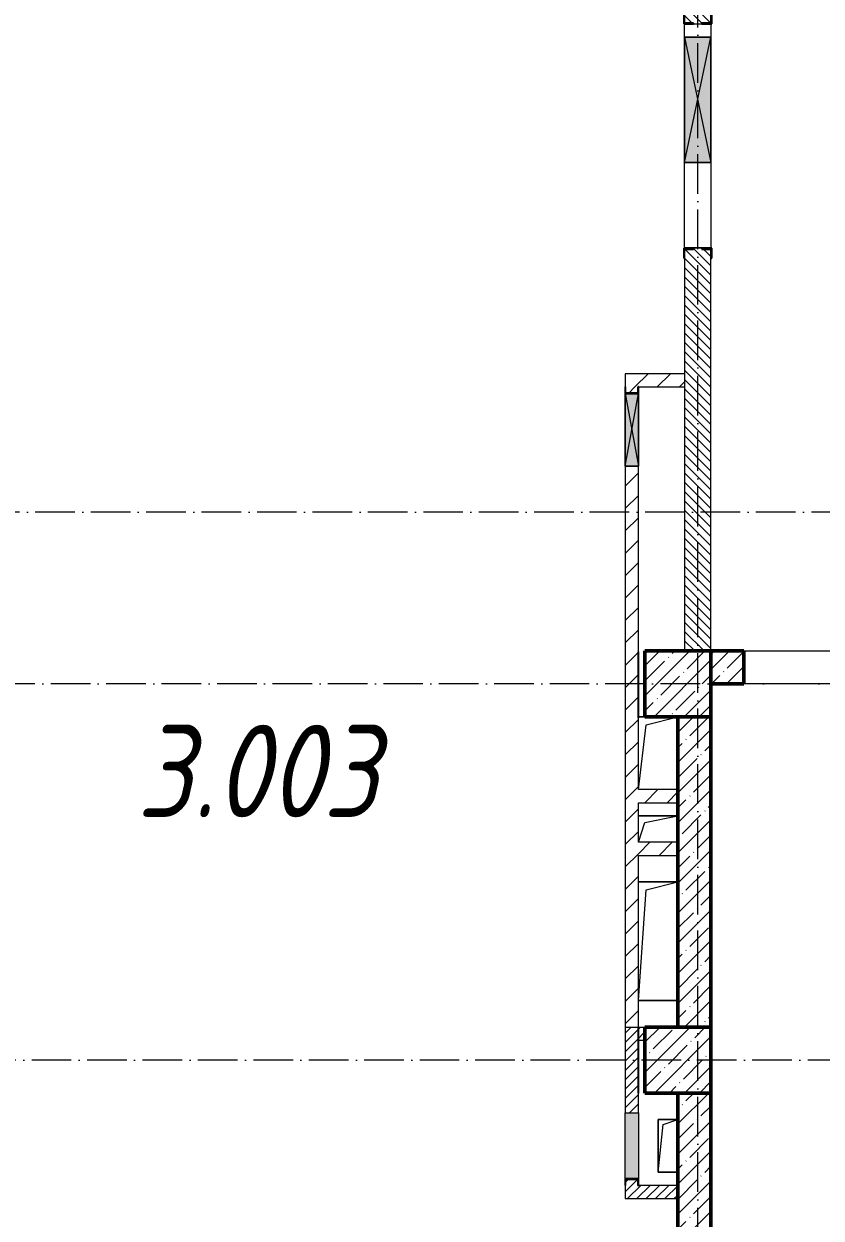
# Model space of a CAD drawing. Header units: millimetres. Extents: x -12989 to 629078, y -109036 to 555275.
# Drawn here: x 523853 to 529895, y -32782 to -23735 of the extents above; entities that cross this region are included whole.
import ezdxf

# ---------------------------------------------------------------- set-up
doc = ezdxf.new("R2010")
doc.units = ezdxf.units.MM
doc.linetypes.add('50_200_ШТРИХ_1Т_ш5_п1_п1_', pattern=[700, 500, -100, 0, -100])
for name, color, linetype, lineweight in [('A-DETL-GENF-OTLN', 7, 'Continuous', 9), ('A-FLOR-____-OTLN', 7, 'Continuous', 9), ('A-GENM-____-MCUT', 7, 'Continuous', 25), ('A-GENM-____-OTLN', 7, 'Continuous', 9), ('A-GENM-____-OTLN-1', 7, 'Continuous', 25), ('A-GLAZ-____-OTLN', 7, 'Continuous', 9), ('A-WALL-____-MCUT', 7, 'Continuous', 13), ('A-WALL-____-MCUT-2', 7, 'Continuous', 50), ('A-WALL-____-OTLN', 7, 'Continuous', 9), ('A-WALL-____-PATT-1', 7, 'Continuous', 9), ('A-WALL-FNSH-MCUT-1', 7, 'Continuous', 9), ('I-WALL-____-OTLN', 7, 'Continuous', 9), ('S-COLS-____-MCUT', 7, 'Continuous', 50), ('S-COLS-____-OTLN', 7, 'Continuous', 9), ('S-GRID-____-OTLN-1', 7, '50_200_ШТРИХ_1Т_ш5_п1_п1_', 9), ('Марки помещений', 7, 'Continuous', 9)]:
    doc.layers.add(name, color=color, linetype=linetype, lineweight=lineweight)
doc.styles.add('ISOCPEUR_I_2', font='isocpeui.ttf', dxfattribs={"width": 0.85, "height": 2.3})
pattern_1 = [(45, (523510.01, -90515.614), (-35.35534, 35.35534), [])]
pattern_2 = [(45, (523510, -90515.61), (-114.04925, 114.04925), []), (45, (523624.06, -90515.61), (-114.04925, 114.04925), [201.612, -40.322, 3.353, -36.97])]
pattern_3 = [(45, (523510.01, -90515.61), (-84.85281, 84.85281), [])]

# ---------------------------------------------------------------- blocks, each defined once
blk = doc.blocks.new('BSC_Колонна _Прямоугольная - 500х500-V29-АР1_План отверстий 3 этажа в осях 1-64_Ю-ЯЯ')
at = {"layer": 'S-COLS-____-OTLN'}
h = blk.add_hatch(dxfattribs=at)
h.set_pattern_fill('FP_36', color=256, style=0, pattern_type=2)
h.set_pattern_definition([(45, (-5300, -61781.04), (-114.04925, 114.04925), []), (45, (-5185.95, -61781.04), (-114.04925, 114.04925), [201.613, -40.323, 3.353, -36.97])])
h.paths.add_polyline_path([(-250, -250), (250, -250), (250, 250), (-250, 250)], flags=0)
at = {"layer": 'S-COLS-____-MCUT'}
for p, q in [((250, 250), (-250, 250)), ((-250, 250), (-250, -250)), ((250, -250), (250, 250)), ((-250, -250), (250, -250))]:
    blk.add_line(p, q, dxfattribs=at)
blk = doc.blocks.new('BSC_Колонна _Прямоугольная - 500х500-V59-АР1_План отверстий 3 этажа в осях 1-64_Ю-ЯЯ')
at = {"layer": 'S-COLS-____-OTLN'}
h = blk.add_hatch(dxfattribs=at)
h.set_pattern_fill('FP_67', color=256, style=0, pattern_type=2)
h.set_pattern_definition([(45, (-5300, -58931.04), (-114.04925, 114.04925), []), (45, (-5185.95, -58931.04), (-114.04925, 114.04925), [201.613, -40.323, 3.353, -36.97])])
h.paths.add_polyline_path([(-250, -250), (250, -250), (250, 250), (-250, 250)], flags=0)
at = {"layer": 'S-COLS-____-MCUT'}
for p, q in [((250, 250), (-250, 250)), ((-250, 250), (-250, -250)), ((250, -250), (250, 250)), ((-250, -250), (250, -250))]:
    blk.add_line(p, q, dxfattribs=at)
blk = doc.blocks.new('Фахверк_СКБ_Уголок - 200_3960-28268576-АР1_План отверстий 3 этажа в осях 1-64_Ю-ЯЯ')
at = {"layer": 'A-GENM-____-MCUT'}
for p, q in [((200, 156), (125, 156)), ((125, 156), (125, 81)), ((131, 81), (131, 150)), ((131, 150), (200, 150)), ((200, 150), (200, 156)), ((125, 81), (131, 81)), ((131, 19), (125, 19)), ((125, 19), (125, -56)), ((131, -50), (131, 19)), ((125, -56), (200, -56)), ((200, -50), (131, -50)), ((200, -56), (200, -50))]:
    blk.add_line(p, q, dxfattribs=at)
blk = doc.blocks.new('154_Стойка_СКБ_Уголок - СМ-2480_200-28346303-АР1_План отверстий 3 этажа в осях 1-64_Ю-ЯЯ')
at = {"layer": 'A-GENM-____-MCUT'}
for p, q in [((125, 156), (125, 81)), ((200, 156), (125, 156)), ((131, 81), (131, 150)), ((131, 150), (200, 150)), ((200, 150), (200, 156)), ((125, 81), (131, 81)), ((131, 19), (125, 19)), ((125, 19), (125, -56)), ((131, -50), (131, 19)), ((125, -56), (200, -56)), ((200, -50), (131, -50)), ((200, -56), (200, -50))]:
    blk.add_line(p, q, dxfattribs=at)
blk = doc.blocks.new('Стойка_Влож_Полоса боковая - Полоса-V164-АР1_План отверстий 3 этажа в осях 1-64_Ю-ЯЯ')
at = {"layer": 'A-GENM-____-OTLN'}
for p, q in [((-5, 60), (0, 60)), ((-5, -60), (-5, 60)), ((0, 31), (0, -31)), ((0, -60), (-5, -60))]:
    blk.add_line(p, q, dxfattribs=at)
blk = doc.blocks.new('AR_Отверстие Ниша - Лючок-32403493-АР1_План отверстий 3 этажа в осях 1-64_Ю-ЯЯ')
at = {"layer": 'A-GLAZ-____-OTLN'}
blk.add_hatch(color=256, dxfattribs=at).paths.add_polyline_path([(-250, 50), (-250, -50), (250, -50), (250, 50)], flags=0)
for p, q in [((-250, 50), (250, 50)), ((250, 50), (250, -50)), ((250, -50), (-250, -50))]:
    blk.add_line(p, q, dxfattribs=at)
blk = doc.blocks.new('154_Фахверк_СКБ_Швеллер - Тип_100_3960_зеркало-29769493-АР1_План отверстий 3 этажа в осях 1-64_Ю-ЯЯ')
at = {"layer": 'A-GENM-____-MCUT'}
for p, q in [((175, 50), (125, 50)), ((125, 50), (125, -50)), ((128, 47), (175, 47)), ((128, -47), (128, 47)), ((175, 47), (175, 50)), ((125, -50), (175, -50)), ((175, -47), (128, -47)), ((175, -50), (175, -47))]:
    blk.add_line(p, q, dxfattribs=at)
blk = doc.blocks.new('AR_Отверстие прямоугольное _в плите_ - AR_Отверстие прямоугольное _в плите_-30459278-АР1_План отверстий 3 этажа в осях 1-64_Ю-ЯЯ')
at = {"layer": 'A-GENM-____-OTLN'}
for p, q in [((75, 200), (-75, 200)), ((-75, 200), (-75, -200)), ((-37.5, 162.5), (75, 200)), ((-75, -200), (-37.5, 162.5)), ((-75, -200), (75, -200))]:
    blk.add_line(p, q, dxfattribs=at)
blk = doc.blocks.new('AR_Отверстие прямоугольное _в плите_ - AR_Отверстие прямоугольное _в плите_-V195-АР1_План отверстий 3 этажа в осях 1-64_Ю-ЯЯ')
at = {"layer": 'A-GENM-____-OTLN'}
for p, q in [((150, 100), (-150, 100)), ((-100, 50), (150, 100)), ((-150, -100), (-100, 50))]:
    blk.add_line(p, q, dxfattribs=at)
blk = doc.blocks.new('AR_Отверстие прямоугольное _в плите_ - AR_Отверстие прямоугольное _в плите_-30552638-АР1_План отверстий 3 этажа в осях 1-64_Ю-ЯЯ')
at = {"layer": 'A-GENM-____-OTLN'}
for p, q in [((-100, 275), (-150, 275)), ((-90, 215), (150, 275)), ((-150, -275), (-90, 215))]:
    blk.add_line(p, q, dxfattribs=at)
blk = doc.blocks.new('AR_Отверстие прямоугольное _в плите_ - AR_Отверстие прямоугольное _в плите_-V197-АР1_План отверстий 3 этажа в осях 1-64_Ю-ЯЯ')
at = {"layer": 'A-GENM-____-OTLN'}
for p, q in [((150, 450), (-150, 450)), ((-150, -450), (-90, 390)), ((-90, 390), (150, 450)), ((-150, -450), (150, -450))]:
    blk.add_line(p, q, dxfattribs=at)
blk = doc.blocks.new('AR_Отверстие прямоугольное _в стене_ - AR_Отверстие прямоугольное _в стене__ОВ-36912551-АР1_План отверстий 3 этажа в осях 1-64_Ю-ЯЯ')
at = {"layer": 'A-GLAZ-____-OTLN'}
blk.add_hatch(color=256, dxfattribs=at).paths.add_polyline_path([(275, -50), (275, 50), (-275, 50), (-275, -50)], flags=0)
at = {"layer": 'A-DETL-GENF-OTLN'}
for p, q in [((-275, -50), (-275, 50)), ((-275, 50), (275, 50)), ((275, 50), (-275, -50)), ((-275, 50), (275, -50)), ((275, 50), (-275, 50)), ((-275, 50), (-275, -50)), ((275, -50), (-275, -50)), ((-275, -50), (275, -50))]:
    blk.add_line(p, q, dxfattribs=at)
blk = doc.blocks.new('AR_Отверстие прямоугольное _в стене_ - AR_Отверстие прямоугольное _в стене__ОВ-36911224-АР1_План отверстий 3 этажа в осях 1-64_Ю-ЯЯ')
at = {"layer": 'A-GLAZ-____-OTLN'}
blk.add_hatch(color=256, dxfattribs=at).paths.add_polyline_path([(-475, -100), (475, -100), (475, 100), (-475, 100)], flags=0)
at = {"layer": 'A-DETL-GENF-OTLN'}
for p, q in [((-475, -100), (-475, 100)), ((-475, 100), (475, 100)), ((475, 100), (-475, -100)), ((-475, 100), (475, -100)), ((475, 100), (-475, 100)), ((-475, 100), (-475, -100)), ((475, 100), (475, -100)), ((475, -100), (475, 100)), ((475, -100), (-475, -100)), ((-475, -100), (475, -100))]:
    blk.add_line(p, q, dxfattribs=at)
blk = doc.blocks.new('154_Фахверк_СКБ_Швеллер - Тип_100_3960_зеркало-28515619-АР1_План отверстий 3 этажа в осях 1-64_Ю-ЯЯ')
at = {"layer": 'A-GENM-____-MCUT'}
for p, q in [((175, 50), (125, 50)), ((125, 50), (125, -50)), ((128, 47), (175, 47)), ((128, -47), (128, 47)), ((175, 47), (175, 50)), ((125, -50), (175, -50)), ((175, -47), (128, -47)), ((175, -50), (175, -47))]:
    blk.add_line(p, q, dxfattribs=at)
blk = doc.blocks.new('3эт')
at = {"layer": 'S-GRID-____-OTLN-1', "color": 251, "ltscale": 0.6, "true_color": 0x636466}
for p, q in [((289220.7, -33971.9), (289220.7, 4029.4)), ((387845.1, -23782.4), (279101.9, -23782.4)), ((294700.1, -25082.4), (279101.9, -25082.4)), ((359250.7, -27932.4), (279101.9, -27932.4))]:
    blk.add_line(p, q, dxfattribs=at)

msp = doc.modelspace()

# ---------------------------------------------------------------- hatches: boundary and pattern name
at = {"layer": 'A-WALL-____-PATT-1'}
h = msp.add_hatch(dxfattribs=at)
h.set_pattern_fill('FP_9', color=256, style=0, pattern_type=2)
h.set_pattern_definition([(135, (523510.01, -90515.614), (-35.35534, -35.35534), [])])
h.paths.add_polyline_path([(529060.0077, -28484.5723), (529060.0077, -25440.5723), (528991.0077, -25440.5723), (528991.0077, -25434.5723), (528929.0077, -25434.5723), (528929.0077, -25440.5723), (528860.0077, -25440.5723), (528860.0077, -28484.5723)], flags=0)
h.paths.add_polyline_path([(528991.0077, -23734.5723), (528991.0077, -23728.5723), (529060.0077, -23728.5723), (529060.0077, -23334.5723), (528860.0077, -23334.5723), (528860.0077, -23728.5723), (528929.0077, -23728.5723), (528929.0077, -23734.5723)], flags=0)
h = msp.add_hatch(dxfattribs=at)
h.set_pattern_fill('FP_7', color=256, style=0, pattern_type=2)
h.set_pattern_definition(pattern_3)
h.paths.add_polyline_path([(528510.0077, -26484.5723), (528860.0077, -26484.5723), (528860.0077, -26384.5723), (528410.0077, -26384.5723), (528410.0077, -26484.5723), (528507.0077, -26484.5723)], flags=0)
h = msp.add_hatch(dxfattribs=at)
h.set_pattern_fill('FP_7', color=256, style=0, pattern_type=2)
h.set_pattern_definition(pattern_3)
h.paths.add_polyline_path([(528510.0077, -31334.5723), (528510.0077, -27084.5723), (528410.0077, -27084.5723), (528410.0077, -31334.5723)], flags=0)
h.paths.add_polyline_path([(528413.0077, -26531.5723), (528507.0077, -26531.5723), (528507.0077, -26484.5723), (528413.0077, -26484.5723)], flags=0)
h = msp.add_hatch(dxfattribs=at)
h.set_pattern_fill('FP_12', color=256, style=0, pattern_type=2)
h.set_pattern_definition(pattern_2)
h.paths.add_polyline_path([(531110.0077, -28734.5723), (531110.0077, -28484.5723), (530910.0077, -28484.5723), (530910.0077, -28734.5723)], flags=0)
h.paths.add_polyline_path([(529060.0077, -28734.5723), (529310.0077, -28734.5723), (529310.0077, -28484.5723), (529060.0077, -28484.5723)], flags=0)
h = msp.add_hatch(dxfattribs=at)
h.set_pattern_fill('FP_12', color=256, style=0, pattern_type=2)
h.set_pattern_definition(pattern_2)
h.paths.add_polyline_path([(529060.0077, -31334.5723), (529060.0077, -28984.5723), (528810.0077, -28984.5723), (528810.0077, -31334.5723)], flags=0)
h = msp.add_hatch(dxfattribs=at)
h.set_pattern_fill('FP_7', color=256, style=0, pattern_type=2)
h.set_pattern_definition(pattern_3)
h.paths.add_polyline_path([(528810.0077, -29634.5723), (528810.0077, -29534.5723), (528510.0077, -29534.5723), (528510.0077, -29634.5723)], flags=0)
h = msp.add_hatch(dxfattribs=at)
h.set_pattern_fill('FP_7', color=256, style=0, pattern_type=2)
h.set_pattern_definition(pattern_3)
h.paths.add_polyline_path([(528810.0077, -30034.5723), (528810.0077, -29934.5723), (528510.0077, -29934.5723), (528510.0077, -30034.5723)], flags=0)
h = msp.add_hatch(dxfattribs=at)
h.set_pattern_fill('FP_8', color=256, style=0, pattern_type=2)
h.set_pattern_definition(pattern_1)
h.paths.add_polyline_path([(528510.0077, -31434.5723), (528560.0077, -31434.5723), (528560.0077, -31334.5723), (528410.0077, -31334.5723), (528410.0077, -31434.5723)], flags=0)
h = msp.add_hatch(dxfattribs=at)
h.set_pattern_fill('FP_8', color=256, style=0, pattern_type=2)
h.set_pattern_definition(pattern_1)
h.paths.add_polyline_path([(528507.0077, -32534.5723), (528507.0077, -32487.5723), (528413.0077, -32487.5723), (528413.0077, -32534.5723), (528460.0077, -32534.5723)], flags=0)
h.paths.add_polyline_path([(528410.0077, -31984.5723), (528510.0077, -31984.5723), (528510.0077, -31434.5723), (528410.0077, -31434.5723)], flags=0)
h = msp.add_hatch(dxfattribs=at)
h.set_pattern_fill('FP_12', color=256, style=0, pattern_type=2)
h.set_pattern_definition(pattern_2)
h.paths.add_polyline_path([(529060.0077, -35084.5723), (529060.0077, -31834.5723), (528810.0077, -31834.5723), (528810.0077, -35084.5723)], flags=0)
h = msp.add_hatch(dxfattribs=at)
h.set_pattern_fill('FP_8', color=256, style=0, pattern_type=2)
h.set_pattern_definition(pattern_1)
h.paths.add_polyline_path([(528507.0077, -32634.5723), (528810.0077, -32634.5723), (528810.0077, -32534.5723), (528410.0077, -32534.5723), (528410.0077, -32634.5723)], flags=0)

# ---------------------------------------------------------------- linework, layer by layer
for points in [[(528510.0077, -28992.5067), (528510.0077, -28492.5067)], [(528510.0077, -31834.5723), (528510.0077, -31334.5723)]]:
    msp.add_lwpolyline(points)
at = {"layer": 'A-FLOR-____-OTLN'}
for p, q in [((528510.0077, -28984.5723), (528560.0077, -28984.5723)), ((528510.0077, -29734.5723), (528810.0077, -29734.5723)), ((528510.0077, -30234.5723), (528810.0077, -30234.5723)), ((528810.0077, -31134.5723), (528510.0077, -31134.5723)), ((528660.0077, -32034.5723), (528810.0077, -32034.5723)), ((528660.0077, -32434.5723), (528660.0077, -32034.5723)), ((528810.0077, -32434.5723), (528660.0077, -32434.5723))]:
    msp.add_line(p, q, dxfattribs=at)
at = {"layer": 'A-WALL-____-MCUT'}
for p, q in [((528929.0077, -23734.5723), (528991.0077, -23734.5723)), ((528860.0077, -25509.5723), (528860.0077, -28484.5723)), ((529060.0077, -28484.5723), (529060.0077, -25509.5723))]:
    msp.add_line(p, q, dxfattribs=at)
at = {"layer": 'A-WALL-____-MCUT-2'}
for p, q in [((529310.0077, -28484.5723), (529060.0077, -28484.5723)), ((529310.0077, -28734.5723), (529310.0077, -28484.5723)), ((529060.0077, -28734.5723), (529310.0077, -28734.5723)), ((528810.0077, -28984.5723), (528810.0077, -31334.5723)), ((529060.0077, -31334.5723), (529060.0077, -28984.5723)), ((528810.0077, -31834.5723), (528810.0077, -35084.5723)), ((529060.0077, -35334.5723), (529060.0077, -31834.5723))]:
    msp.add_line(p, q, dxfattribs=at)
at = {"layer": 'A-WALL-____-OTLN'}
for p, q in [((529310.0077, -28484.5723), (530910.0077, -28484.5723)), ((530910.0077, -28734.5723), (529310.0077, -28734.5723))]:
    msp.add_line(p, q, dxfattribs=at)
at = {"layer": 'A-WALL-FNSH-MCUT-1'}
for p, q in [((528860.0077, -26384.5723), (528410.0077, -26384.5723)), ((528410.0077, -26384.5723), (528410.0077, -26484.5723)), ((528510.0077, -26484.5723), (528860.0077, -26484.5723)), ((528410.0077, -27084.5723), (528410.0077, -31984.5723)), ((528510.0077, -29534.5723), (528510.0077, -27084.5723)), ((528810.0077, -29534.5723), (528510.0077, -29534.5723)), ((528510.0077, -29934.5723), (528510.0077, -29634.5723)), ((528510.0077, -29634.5723), (528810.0077, -29634.5723)), ((528810.0077, -29934.5723), (528510.0077, -29934.5723)), ((528510.0077, -31334.5723), (528510.0077, -30034.5723)), ((528510.0077, -30034.5723), (528810.0077, -30034.5723)), ((528410.0077, -31334.5723), (528560.0077, -31334.5723)), ((528510.0077, -31984.5723), (528510.0077, -31434.5723)), ((528510.0077, -31434.5723), (528560.0077, -31434.5723)), ((528410.0077, -32534.5723), (528410.0077, -32634.5723)), ((528810.0077, -32534.5723), (528510.0077, -32534.5723)), ((528410.0077, -32634.5723), (528810.0077, -32634.5723))]:
    msp.add_line(p, q, dxfattribs=at)
at = {"layer": 'I-WALL-____-OTLN'}
for p, q in [((528860.0077, -23834.5723), (528860.0077, -23734.5723)), ((529060.0077, -23734.5723), (529060.0077, -23834.5723)), ((528860.0077, -25434.5723), (528860.0077, -24784.5723)), ((529060.0077, -24784.5723), (529060.0077, -25434.5723))]:
    msp.add_line(p, q, dxfattribs=at)

# ---------------------------------------------------------------- block references
msp.add_blockref('3эт', (239739.3002, -3652.1582))
at = {"layer": 'A-GENM-____-OTLN', "rotation": 269.9999999999999}
msp.add_blockref('Стойка_Влож_Полоса боковая - Полоса-V164-АР1_План отверстий 3 этажа в осях 1-64_Ю-ЯЯ', (528960.0077, -25434.5723), dxfattribs=at)
at = {"layer": 'A-GENM-____-OTLN'}
for name, p in [('AR_Отверстие прямоугольное _в плите_ - AR_Отверстие прямоугольное _в плите_-30552638-АР1_План отверстий 3 этажа в осях 1-64_Ю-ЯЯ', (528660.0077, -29259.5723)), ('AR_Отверстие прямоугольное _в плите_ - AR_Отверстие прямоугольное _в плите_-V195-АР1_План отверстий 3 этажа в осях 1-64_Ю-ЯЯ', (528660.0077, -29834.5723)), ('AR_Отверстие прямоугольное _в плите_ - AR_Отверстие прямоугольное _в плите_-V197-АР1_План отверстий 3 этажа в осях 1-64_Ю-ЯЯ', (528660.0077, -30684.5723)), ('AR_Отверстие прямоугольное _в плите_ - AR_Отверстие прямоугольное _в плите_-30459278-АР1_План отверстий 3 этажа в осях 1-64_Ю-ЯЯ', (528735.0077, -32234.5723))]:
    msp.add_blockref(name, p, dxfattribs=at)
at = {"layer": 'A-GENM-____-OTLN-1'}
for name, p, rotation in [('Фахверк_СКБ_Уголок - 200_3960-28268576-АР1_План отверстий 3 этажа в осях 1-64_Ю-ЯЯ', (529010.0077, -23859.5723), 89.99999999999991), ('154_Стойка_СКБ_Уголок - СМ-2480_200-28346303-АР1_План отверстий 3 этажа в осях 1-64_Ю-ЯЯ', (528910.0077, -25309.5723), 269.9999999999999), ('154_Фахверк_СКБ_Швеллер - Тип_100_3960_зеркало-28515619-АР1_План отверстий 3 этажа в осях 1-64_Ю-ЯЯ', (528460.0077, -26659.5723), 90.0000000000001), ('154_Фахверк_СКБ_Швеллер - Тип_100_3960_зеркало-29769493-АР1_План отверстий 3 этажа в осях 1-64_Ю-ЯЯ', (528460.0077, -32359.5723), 269.9999999999999)]:
    msp.add_blockref(name, p, dxfattribs=dict(at, rotation=rotation))
at = {"layer": 'A-GLAZ-____-OTLN'}
for name, p, rotation in [('AR_Отверстие прямоугольное _в стене_ - AR_Отверстие прямоугольное _в стене__ОВ-36911224-АР1_План отверстий 3 этажа в осях 1-64_Ю-ЯЯ', (528960.0077, -24309.5723), 89.99999999999991), ('AR_Отверстие прямоугольное _в стене_ - AR_Отверстие прямоугольное _в стене__ОВ-36912551-АР1_План отверстий 3 этажа в осях 1-64_Ю-ЯЯ', (528460.0077, -26809.5723), 90.0000000000001), ('AR_Отверстие Ниша - Лючок-32403493-АР1_План отверстий 3 этажа в осях 1-64_Ю-ЯЯ', (528460.0077, -32234.5723), 89.9999999999999)]:
    msp.add_blockref(name, p, dxfattribs=dict(at, rotation=rotation))
at = {"layer": 'S-COLS-____-OTLN'}
for name, p in [('BSC_Колонна _Прямоугольная - 500х500-V29-АР1_План отверстий 3 этажа в осях 1-64_Ю-ЯЯ', (528810.0077, -28734.5723)), ('BSC_Колонна _Прямоугольная - 500х500-V59-АР1_План отверстий 3 этажа в осях 1-64_Ю-ЯЯ', (528810.0077, -31584.5723))]:
    msp.add_blockref(name, p, dxfattribs=at)

# ---------------------------------------------------------------- texts
at = {"layer": 'Марки помещений', "insert": (524708.5007, -29044.7034), "char_height": 700, "width": 785.65375, "attachment_point": 1, "style": 'ISOCPEUR_I_2'}
msp.add_mtext('3.003', dxfattribs=at)

doc.saveas('drawing.dxf')
